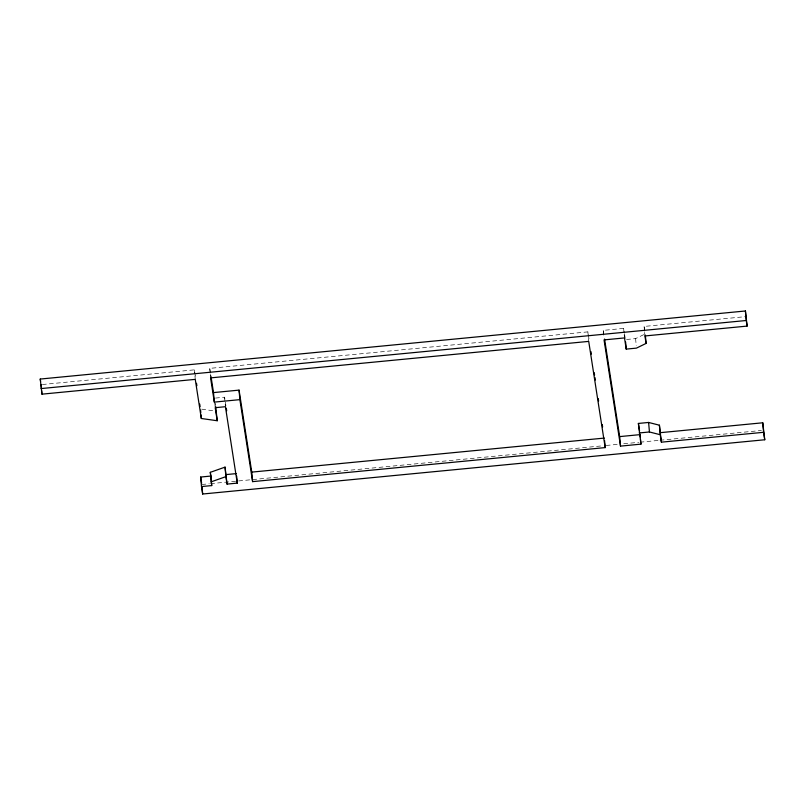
<?xml version="1.0" encoding="UTF-8"?>
<svg xmlns="http://www.w3.org/2000/svg" width="805" height="805" viewBox="0 0 805 805"><rect width="100%" height="100%" fill="white"/><g stroke="black" fill="none" stroke-linecap="round" stroke-linejoin="round"><path stroke-width="0.6" stroke-dasharray="4.03 3.02" d="M626.521 339.489L635.608 338.603L644.171 334.417M42.363 384.518L194.418 369.847L195.746 378.4M210.165 373.128L209.743 368.368L587.881 331.871L589.22 340.515M603.629 335.142L603.217 330.382L623.654 328.41L624.418 333.381M644.503 331.197L644.091 326.438L745.048 316.697M215.509 398.073L224.585 397.187L225.923 405.821M201.824 484.499L209.33 483.765M210.588 483.644L601.174 445.95M606.175 445.467L618.703 444.259M623.704 443.776L638.727 442.327M639.985 442.207L658.762 440.385M660.009 440.265L761.409 430.484M201.703 409.151L213.949 410.872M644.091 326.438L644.865 331.408M624.62 334.628L625.193 338.352M603.217 330.382L603.981 335.323M209.743 368.368L211.061 376.841M215.106 402.923L215.468 405.297M644.614 332.395L644.926 335.957M635.608 338.603L636.232 345.748M623.654 328.41L624.066 333.169M624.177 334.367L624.489 337.929M587.881 331.871L588.717 341.39M224.585 397.187L225.42 406.706M214.784 402.933L215.197 407.692M210.266 374.315L210.477 376.69M194.418 369.847L194.83 374.607M194.941 375.794L195.253 379.366"/><path stroke-width="1.21" d="M645.348 335.081L646.083 343.413L636.443 348.122L626.22 349.108L624.489 337.929L604.042 339.901L620.514 446.121L640.951 444.139L640.538 439.379M211.715 485.576L210.89 476.057L200.666 477.043L201.502 486.562L211.715 485.576L210.306 472.324L225.058 467.121L227.05 484.097L237.274 483.111L236.64 475.966M211.141 481.843L225.893 476.641L225.058 467.121M215.66 406.475L217.229 420.743L201.32 418.489L195.253 379.366L41.951 394.158L40.25 379.054L745.42 310.982L747.121 326.095L644.926 335.957L646.083 343.413M41.085 388.574L746.255 320.501L747.121 326.095M211.061 376.841L213.506 392.588L239.055 390.123L251.764 472.112L252.599 481.632L605.189 447.6L604.565 440.456M605.189 447.6L588.717 341.39L210.578 377.887L214.331 402.108L239.88 399.642L252.599 481.632M640.951 444.139L638.385 423.44L648.609 422.454L659.406 425.201L661.398 442.166L763.593 432.305L764.75 439.761L202.659 494.018L201.502 486.562M639.22 432.959L649.444 431.973L660.241 434.72L661.398 442.166M226.215 474.578L236.439 473.592M251.764 472.112L604.354 438.081M604.555 339.036L619.679 436.602L640.126 434.62L640.327 437.004M660.563 432.647L762.758 422.786L764.75 439.761M638.385 423.44L639.542 430.896M590.951 351.624L591.333 354.099M594.201 372.624L594.583 375.09M594.965 377.565L595.348 380.03M598.226 398.555L598.608 401.031M602.251 424.497L602.633 426.962M226.306 408.286L226.688 410.741M237.274 483.111L225.42 406.706L215.197 407.692L217.229 420.743M225.893 476.641L227.05 484.097M196.501 383.291L196.883 385.736M199.721 404.08L200.103 406.525M210.306 472.324L210.89 476.057M200.666 477.043L201.632 483.252M40.25 379.054L40.592 381.288M762.758 422.786L763.593 432.305M745.42 310.982L746.255 320.501M659.406 425.201L660.241 434.72M648.609 422.454L649.444 431.973M625.596 341.974L626.22 349.108M619.679 436.602L620.514 446.121M239.055 390.123L239.88 399.642M213.506 392.588L214.331 402.108M200.586 410.168L200.797 412.542M201.008 414.927L201.32 418.489M202.035 486.874L202.659 494.018M41.115 384.639L41.427 388.211M41.639 390.586L41.951 394.158"/></g></svg>
